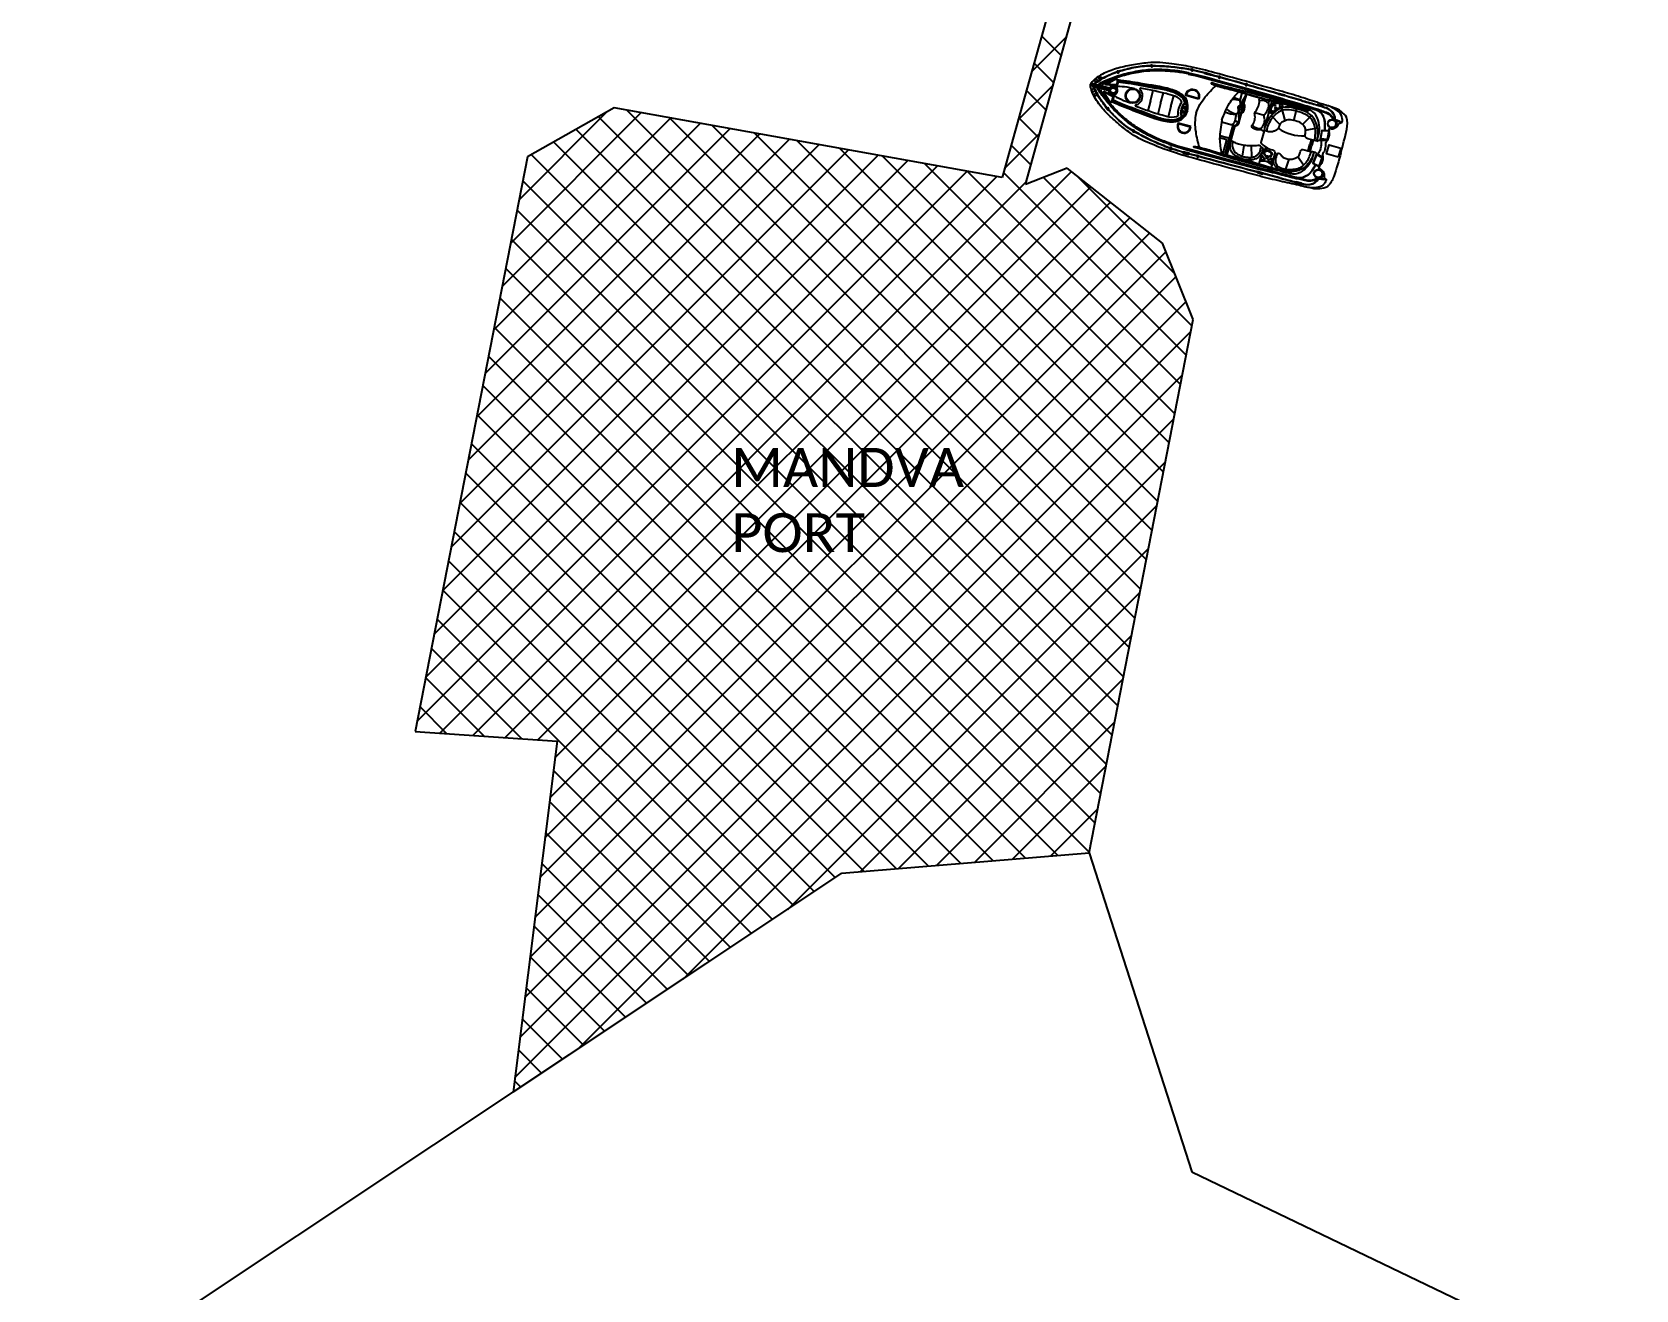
# Model space of a CAD drawing. Header units: metres. Extents: x 275043 to 277378, y 2078787 to 2081000.
# Drawn here: x 276585 to 276997.3, y 2080446.7 to 2080770 of the extents above; entities that cross this region are included whole.
import ezdxf

# ---------------------------------------------------------------- set-up
doc = ezdxf.new("R2010")
doc.units = ezdxf.units.M
for name, color, linetype in [('PORT', 5, 'Continuous'), ('PORT TEXT', 7, 'Continuous'), ('village', 3, 'Continuous')]:
    doc.layers.add(name, color=color, linetype=linetype)
doc.styles.get("Standard").update_dxf_attribs({"font": 'calibri.ttf'})

msp = doc.modelspace()

# ---------------------------------------------------------------- linework, layer by layer
at = {"color": 32, "true_color": 0xcd6928}
for p, q in [((276872.49, 2080752.4), (276871.78, 2080749.8)), ((276872.49, 2080752.4), (276873.21, 2080754.99)), ((276875.12, 2080751.67), (276875.87, 2080754.38)), ((276877.75, 2080750.95), (276878.5, 2080753.67)), ((276895.79, 2080751.65), (276897.24, 2080754.14)), ((276896.54, 2080751.58), (276897.24, 2080754.14)), ((276901.88, 2080745.43), (276903.78, 2080752.35)), ((276875.12, 2080751.67), (276874.38, 2080748.96)), ((276877.75, 2080750.95), (276877.01, 2080748.23)), ((276895.27, 2080746.96), (276895.24, 2080749.31)), ((276895.27, 2080746.96), (276895.86, 2080749.1)), ((276895.78, 2080750.25), (276895.86, 2080749.31)), ((276895.89, 2080750.63), (276896.45, 2080751.42)), ((276895.94, 2080750.27), (276896, 2080749.43)), ((276895.99, 2080749.59), (276896.41, 2080751.1)), ((276896.01, 2080750.54), (276896.51, 2080751.25)), ((276901.74, 2080748.63), (276899.31, 2080749.3)), ((276905.77, 2080746.31), (276903.56, 2080748.58)), ((276907.16, 2080747.28), (276906.29, 2080750.56)), ((276909.37, 2080747.32), (276910.16, 2080750.28)), ((276911.64, 2080746.33), (276913.85, 2080748.59)), ((276894.24, 2080747.25), (276895.27, 2080746.96)), ((276912.39, 2080744.82), (276915.43, 2080745.44)), ((276920.21, 2080746.68), (276920.29, 2080746.7)), ((276892.74, 2080742.74), (276891.6, 2080738.59)), ((276893.24, 2080742.61), (276892.1, 2080738.45)), ((276896.13, 2080738.1), (276896.6, 2080740.9)), ((276898.52, 2080737.86), (276898.47, 2080740.78)), ((276913, 2080739.48), (276913.46, 2080741.14)), ((276913.8, 2080742.38), (276913.46, 2080741.14)), ((276913.51, 2080739.38), (276913.96, 2080741)), ((276914.3, 2080742.25), (276913.96, 2080741)), ((276907.26, 2080734.76), (276908.14, 2080737.35)), ((276911.82, 2080735.81), (276910.34, 2080737.98)), ((276916.43, 2080732.93), (276916.49, 2080732.88))]:
    msp.add_line(p, q, dxfattribs=at)
for points in [[(276921.43, 2080738.95, 0.01736), (276922.95, 2080745.05, 0.12634), (276922.92, 2080748.13, 0.172899), (276919.63, 2080750.58, 0.013884), (276916.38, 2080751.6, 0.008973), (276911.75, 2080753.11, 0.01509), (276906.42, 2080754.73, -0.002245), (276898.16, 2080757.06, 0.003342), (276888.98, 2080759.6, 0.016984), (276882.78, 2080761.11, 0.024546), (276878.02, 2080761.86, 0.067942), (276871.85, 2080762.12, 0.033948), (276867.62, 2080761.53, 0.022001), (276863.75, 2080760.66, 0.042872), (276860.14, 2080759.22, 0.059514), (276858.26, 2080757.98, 0.046364), (276857.46, 2080757.21, 0.104882), (276857.11, 2080756.62, 0.104882)], [(276911.24, 2080752.53, -0.006425), (276906.19, 2080753.98, -0.002217), (276897.95, 2080756.31, 0.003368), (276888.7, 2080758.91, 0.024633), (276882.84, 2080760.41, 0.015037), (276878.88, 2080760.98, 0.025439), (276876.66, 2080761.2, 0.013843), (276872.02, 2080761.37, 0.040266), (276867.7, 2080760.82, 0.016729), (276863.78, 2080759.75, 0.029739), (276860, 2080758.04, -0.01525), (276858.34, 2080757.01, 0.132389), (276858.08, 2080756.78, 0.028442), (276858, 2080756.65, 0.028442)], [(276911.22, 2080752.45, -0.006424), (276906.17, 2080753.91, -0.002217), (276897.92, 2080756.24, 0.003368), (276888.68, 2080758.83, 0.024633), (276882.83, 2080760.33, 0.015038), (276878.87, 2080760.9, 0.025461), (276876.65, 2080761.12, 0.013839), (276872.02, 2080761.29, 0.040238), (276867.72, 2080760.75, 0.016715), (276863.8, 2080759.68, 0.029693), (276860.04, 2080757.98, -0.015234), (276858.38, 2080756.95, 0.134036), (276858.14, 2080756.73, 0.024879), (276858.08, 2080756.63, 0.024879)], [(276882.26, 2080759.56, 0.031596), (276878.77, 2080760.15, 0.004928), (276876.42, 2080760.34, 0.02844), (276872.33, 2080760.34, 0.042875), (276868.24, 2080759.76, 0.035347), (276864.25, 2080758.76, 0.024093), (276860.68, 2080757.39, 0.079837), (276858.88, 2080756.41)], [(276921.43, 2080738.95, -0.01736), (276919.62, 2080732.93, -0.12634), (276918.02, 2080730.3, -0.172899), (276913.95, 2080729.88, -0.013884), (276910.63, 2080730.66, -0.008973), (276905.88, 2080731.72, -0.01509), (276900.47, 2080733.05, 0.002245), (276892.18, 2080735.27, -0.003342), (276882.98, 2080737.78, -0.016984), (276876.88, 2080739.65, -0.024546), (276872.41, 2080741.43, -0.067942), (276866.97, 2080744.36, -0.033948), (276863.64, 2080747.03, -0.022001), (276860.75, 2080749.75, -0.042872), (276858.39, 2080752.84, -0.059514), (276857.4, 2080754.87, -0.046364), (276857.11, 2080755.94, -0.104882), (276857.11, 2080756.62, -0.104882)], [(276882.24, 2080759.49, 0.031592), (276878.76, 2080760.07, 0.004926), (276876.42, 2080760.26, 0.028436), (276872.33, 2080760.26, 0.042895), (276868.26, 2080759.69, 0.035363), (276864.27, 2080758.69, 0.024111), (276860.71, 2080757.32, 0.077658), (276858.97, 2080756.39, 0.077658)], [(276882.22, 2080759.41, 0.031588), (276878.75, 2080759.99, 0.004924), (276876.41, 2080760.19, 0.028433), (276872.33, 2080760.19, 0.042917), (276868.27, 2080759.61, 0.035379), (276864.3, 2080758.61, 0.02413), (276860.74, 2080757.24, 0.075408), (276859.07, 2080756.36, 0.075408)], [(276882.19, 2080759.27, 0.031581), (276878.74, 2080759.84, 0.00492), (276876.4, 2080760.03, 0.028426), (276872.34, 2080760.03, 0.042959), (276868.3, 2080759.46, 0.035411), (276864.35, 2080758.47, 0.028829), (276861.36, 2080757.32, 0.092336), (276859.76, 2080756.17, 0.080328)], [(276864.17, 2080757.32), (276864.05, 2080756.72, -0.382221), (276863.55, 2080756.26), (276861.17, 2080756.44, -0.786544), (276861, 2080756.83), (276863.28, 2080758.04, -0.616464), (276864.17, 2080757.32, -3.844907)], [(276882.19, 2080759.26), (276884.4, 2080758.77), (276886.93, 2080758.13), (276891.04, 2080756.97), (276896.7, 2080755.42), (276905.74, 2080752.82, 0.002601), (276910.63, 2080751.36, -0.00441), (276914.79, 2080750.12, -0.002867), (276915.41, 2080749.92, -0.002867)], [(276882.22, 2080759.41), (276884.43, 2080758.92), (276886.97, 2080758.28), (276891.08, 2080757.12), (276896.74, 2080755.57), (276905.78, 2080752.97, 0.002601), (276910.68, 2080751.51, -0.00441), (276914.84, 2080750.27, -0.012997), (276917.65, 2080749.29, -0.113276), (276918.98, 2080748.36, -0.142458), (276919.38, 2080747.54, -0.142458)], [(276882.24, 2080759.49), (276884.45, 2080758.99), (276886.99, 2080758.35), (276891.1, 2080757.19), (276896.76, 2080755.64), (276905.8, 2080753.04, 0.002601), (276910.7, 2080751.58, -0.004411), (276914.86, 2080750.34, -0.013003), (276917.68, 2080749.36, -0.113337), (276919.04, 2080748.41, -0.144821), (276919.46, 2080747.54, -0.138987)], [(276882.26, 2080759.56), (276884.47, 2080759.07), (276887.01, 2080758.43), (276891.12, 2080757.27), (276896.78, 2080755.71), (276905.82, 2080753.12, 0.002601), (276910.72, 2080751.66, -0.004411), (276914.88, 2080750.42, -0.013009), (276917.71, 2080749.43, -0.113396), (276919.09, 2080748.46, -0.146005), (276919.54, 2080747.53, -1.595219)], [(276884.21, 2080749.18, -0.096403), (276886.59, 2080753.36, -0.040538), (276889.38, 2080756.29, -1.92312)], [(276915.3, 2080742.03), (276915.71, 2080743.5, 0.202722), (276915.01, 2080748.64, 0.178768), (276913.02, 2080750.19, -0.010028), (276908.44, 2080751.55, 0.005356), (276900.86, 2080753.7, 0.016605), (276894.69, 2080755.3, -0.018921), (276888.29, 2080756.97, 0.925873), (276888.19, 2080756.73, 0.041202), (276889.29, 2080756.32, 0.024461), (276892.95, 2080755.3, -0.012888), (276899.98, 2080753.33, 0.019359), (276904.12, 2080752.28, -0.002375), (276908.91, 2080751.06, 0.006386), (276911.94, 2080750.2, 0.013656), (276913.16, 2080749.89, 0.862706), (276913.25, 2080750.11, -0.648089)], [(276913.22, 2080750.04, 0.016488), (276912.99, 2080750.12, -0.010023), (276908.42, 2080751.48, 0.005356), (276900.84, 2080753.63, 0.016607), (276894.67, 2080755.22, -0.018921), (276888.27, 2080756.9, -0.01143), (276888.27, 2080756.9, 0.913283), (276888.23, 2080756.8, 0.041174), (276889.32, 2080756.39, 0.024478), (276892.96, 2080755.38, -0.012889), (276900, 2080753.4, 0.019362), (276904.14, 2080752.35, -0.002377), (276908.93, 2080751.14, 0.006391), (276911.96, 2080750.28, 0.013664), (276913.18, 2080749.96, -0.000701), (276913.18, 2080749.96, 0.819976), (276913.22, 2080750.04, 0.819976)], [(276905.73, 2080732.49, 0.006425), (276900.65, 2080733.81, 0.002217), (276892.37, 2080736.03, -0.003368), (276883.1, 2080738.52, -0.024633), (276877.3, 2080740.22, -0.015037), (276873.6, 2080741.75, -0.025439), (276871.58, 2080742.7, -0.013843), (276867.5, 2080744.93, -0.040266), (276864.07, 2080747.6, -0.016729), (276861.24, 2080750.52, -0.029739), (276858.87, 2080753.92, 0.01525), (276857.97, 2080755.65, -0.132389), (276857.87, 2080755.99, -0.028442), (276857.86, 2080756.14, -0.028442)], [(276905.75, 2080732.57, 0.006424), (276900.67, 2080733.89, 0.002217), (276892.39, 2080736.1, -0.003368), (276883.12, 2080738.59, -0.024633), (276877.32, 2080740.3, -0.015038), (276873.63, 2080741.82, -0.025461), (276871.61, 2080742.77, -0.013839), (276867.54, 2080744.99, -0.040238), (276864.12, 2080747.65, -0.016715), (276861.3, 2080750.57, -0.029693), (276858.94, 2080753.96, 0.015234), (276858.04, 2080755.69, -0.134036), (276857.94, 2080756, -0.024879), (276857.94, 2080756.12, -0.024879)], [(276877.22, 2080741.25, -0.031596), (276873.93, 2080742.53, -0.004928), (276871.81, 2080743.56, -0.02844), (276868.29, 2080745.65, -0.042875), (276865.07, 2080748.23, -0.035347), (276862.16, 2080751.14, -0.024093), (276859.79, 2080754.14, -0.079837), (276858.74, 2080755.9)], [(276877.25, 2080741.32, -0.031592), (276873.96, 2080742.6, -0.004926), (276871.85, 2080743.63, -0.028436), (276868.33, 2080745.72, -0.042895), (276865.13, 2080748.29, -0.035363), (276862.21, 2080751.19, -0.024111), (276859.85, 2080754.19, -0.077658), (276858.83, 2080755.87, -0.077658)], [(276877.27, 2080741.39, -0.031588), (276873.99, 2080742.66, -0.004924), (276871.88, 2080743.69, -0.028433), (276868.38, 2080745.78, -0.042917), (276865.18, 2080748.35, -0.035379), (276862.27, 2080751.24, -0.02413), (276859.91, 2080754.23, -0.075408), (276858.92, 2080755.84, -0.075408)], [(276877.32, 2080741.54, -0.031581), (276874.06, 2080742.8, -0.00492), (276871.95, 2080743.83, -0.028426), (276868.46, 2080745.91, -0.042959), (276865.28, 2080748.46, -0.035411), (276862.39, 2080751.34, -0.028829), (276860.4, 2080753.85, -0.092336), (276859.62, 2080755.65, -0.080328)], [(276862.82, 2080752.41), (276863.03, 2080753, 0.382221), (276862.83, 2080753.64), (276860.69, 2080754.71, 0.786544), (276860.35, 2080754.45), (276861.69, 2080752.25, 0.616464), (276862.82, 2080752.41, 3.844907)], [(276884.82, 2080752.8), (276881.57, 2080753.7, -0.483063), (276883.72, 2080755.31, -0.50024), (276884.82, 2080752.8, -0.418424)], [(276890.83, 2080747.36, -0.033687), (276892.78, 2080751.73, -0.051879), (276895.19, 2080754.72, -1.92312)], [(276900.98, 2080744.92, -0.164009), (276898.78, 2080745.31, -0.407559), (276898.68, 2080746.08, 0.20466), (276899.32, 2080748.9, -0.28657), (276899.5, 2080749.65, 0.198759), (276900.49, 2080752.47, -0.45148), (276900.82, 2080753.14, -1.463971)], [(276901.7, 2080744.65, -0.291269), (276900.97, 2080744.93, -0.299867), (276901.04, 2080745.43, 0.273478), (276901.76, 2080748.23, -0.28657), (276901.93, 2080748.98, 0.198759), (276902.92, 2080751.8, -0.45148), (276903.25, 2080752.47, -1.463971)], [(276911.21, 2080752.45, 0.002941), (276914.88, 2080751.39, -0.002014), (276917.21, 2080750.69, -0.130992), (276918.74, 2080749.83, -0.261832), (276919.84, 2080747.49, -0.261832)], [(276911.24, 2080752.53, 0.002942), (276914.9, 2080751.46, -0.002013), (276917.23, 2080750.77, -0.130442), (276918.79, 2080749.89, -0.261246), (276919.92, 2080747.48, -0.209197)], [(276884.21, 2080749.18, 0.096403), (276884.12, 2080744.36, 0.040538), (276885.03, 2080740.42, 1.92312)], [(276890.77, 2080746.93), (276892.91, 2080746.34, 0.462925), (276894.24, 2080747.25), (276894.61, 2080749)], [(276917.3, 2080744.82, 0.043334), (276917.33, 2080746.62, 0.18333), (276916.24, 2080749.33, 0.123985), (276914.34, 2080750.35, -0.015377), (276912.91, 2080750.85)], [(276917.38, 2080744.81, 0.043195), (276917.41, 2080746.63, 0.183415), (276916.29, 2080749.38, 0.094511), (276914.86, 2080750.26)], [(276921.64, 2080746.65, 0.164393), (276921.81, 2080747.84, 0.188684), (276920.91, 2080749.52, 0.10758), (276917.83, 2080751.18)], [(276882.88, 2080745.74), (276879.63, 2080746.64, 0.483063), (276880.66, 2080744.15, 0.50024), (276882.88, 2080745.74, 0.418424)], [(276890.83, 2080747.36, 0.033687), (276890.27, 2080742.61, 0.051879), (276890.82, 2080738.81, 1.92312)], [(276892.91, 2080746.34), (276893.84, 2080746.08, 0.545737), (276894.92, 2080747.06, 0.282905)], [(276893.84, 2080746.08), (276894.17, 2080745.99, 0.516839), (276895.27, 2080746.96, 0.282905)], [(276901.7, 2080744.65), (276900.87, 2080741.65, 0.158322), (276903.83, 2080739.74, -0.417676), (276904.47, 2080738.77), (276903.49, 2080735.23)], [(276915.3, 2080742.03), (276914.7, 2080742.14), (276912.91, 2080742.62, -0.448043), (276912.29, 2080743.69, 0.025561), (276912.39, 2080744.64, 0.15676), (276912.1, 2080745.7, 0.144288), (276911.61, 2080746.36, 0.079427), (276910.23, 2080747.08, 0.054179), (276908.53, 2080747.46, 0.127294), (276907.14, 2080747.26, -0.025195), (276906.28, 2080746.85, 0.112656), (276905.77, 2080746.3, 0.061652), (276905.38, 2080745.45, -0.222278), (276904.9, 2080744.85, -0.049109), (276904.23, 2080744.54, -0.09997), (276903.46, 2080744.37, -0.045992), (276902.3, 2080744.53), (276901.7, 2080744.65)], [(276877.22, 2080741.25), (276879.38, 2080740.54), (276881.89, 2080739.8), (276886.02, 2080738.69), (276891.68, 2080737.14), (276900.78, 2080734.75, -0.002601), (276905.73, 2080733.5, 0.004411), (276909.94, 2080732.44, 0.013009), (276912.87, 2080731.84, 0.113396), (276914.56, 2080731.97, 0.146005), (276915.42, 2080732.54, 1.595219)], [(276877.25, 2080741.32), (276879.4, 2080740.62), (276881.91, 2080739.87), (276886.04, 2080738.76), (276891.7, 2080737.21), (276900.79, 2080734.82, -0.002601), (276905.75, 2080733.58, 0.004411), (276909.96, 2080732.52, 0.013003), (276912.89, 2080731.92, 0.113337), (276914.54, 2080732.04, 0.144821), (276915.35, 2080732.58, 0.138987)], [(276877.27, 2080741.39), (276879.42, 2080740.69), (276881.93, 2080739.94), (276886.06, 2080738.84), (276891.71, 2080737.28), (276900.81, 2080734.9, -0.002601), (276905.77, 2080733.65, 0.00441), (276909.98, 2080732.59, 0.012997), (276912.9, 2080732, 0.113276), (276914.52, 2080732.12, 0.142458), (276915.28, 2080732.62, 0.142458)], [(276877.32, 2080741.54), (276879.47, 2080740.83), (276881.98, 2080740.09), (276886.1, 2080738.99), (276891.75, 2080737.43), (276900.85, 2080735.05, -0.002601), (276905.81, 2080733.8, 0.00441), (276910.01, 2080732.74, 0.002867), (276910.65, 2080732.6, 0.002867)], [(276914.56, 2080739.31), (276914.19, 2080737.97, -0.202722), (276910.96, 2080733.9, -0.178768), (276908.45, 2080733.59, 0.010028), (276903.82, 2080734.75, -0.005356), (276896.21, 2080736.78, -0.016605), (276890.09, 2080738.56, 0.018921), (276883.74, 2080740.39, -0.925873), (276883.77, 2080740.65, -0.041202), (276884.93, 2080740.44, -0.024461), (276888.59, 2080739.45, 0.012888), (276895.64, 2080737.55, -0.019359), (276899.74, 2080736.34, 0.002375), (276904.48, 2080734.94, -0.006386), (276907.52, 2080734.13, -0.013656), (276908.74, 2080733.78, -0.862706), (276908.7, 2080733.54, 0.648089)], [(276908.7, 2080733.62, -0.016488), (276908.47, 2080733.66, 0.010023), (276903.84, 2080734.83, -0.005356), (276896.23, 2080736.85, -0.016607), (276890.12, 2080738.63, 0.018921), (276883.76, 2080740.46, 0.01143), (276883.75, 2080740.46, -0.913283), (276883.77, 2080740.57, -0.041174), (276884.92, 2080740.37, -0.024478), (276888.57, 2080739.37, 0.012889), (276895.62, 2080737.48, -0.019362), (276899.72, 2080736.27, 0.002377), (276904.46, 2080734.86, -0.006391), (276907.5, 2080734.05, -0.013664), (276908.71, 2080733.7, 0.000701), (276908.71, 2080733.7, -0.819976), (276908.7, 2080733.62, -0.819976)], [(276900.41, 2080736.14), (276901.28, 2080739.29, -0.406088), (276903.15, 2080739.97)], [(276914.89, 2080736.02, -0.043334), (276913.99, 2080734.45, -0.18333), (276911.66, 2080732.69, -0.123985), (276909.52, 2080732.78, 0.015377), (276908.02, 2080733.07)], [(276914.95, 2080735.98, -0.043195), (276914.05, 2080734.41, -0.183415), (276911.68, 2080732.61, -0.094511), (276910, 2080732.58)], [(276905.73, 2080732.49, -0.002942), (276909.43, 2080731.53, 0.002013), (276911.78, 2080730.94, 0.130442), (276913.57, 2080730.9, 0.261246), (276915.77, 2080732.39, 0.209197)], [(276905.75, 2080732.57, -0.002941), (276909.45, 2080731.61, 0.002014), (276911.8, 2080731.01, 0.130992), (276913.56, 2080730.97, 0.261832), (276915.7, 2080732.43, 0.261832)], [(276917.67, 2080732.23, -0.164393), (276917.21, 2080731.12, -0.188684), (276915.58, 2080730.13, -0.10758), (276912.09, 2080730.29)]]:
    msp.add_lwpolyline(points, format="xyb", dxfattribs=at)
for points in [[(276861.78, 2080755.06), (276857.26, 2080756.3)], [(276857.26, 2080756.3), (276861.82, 2080755.05)], [(276857.4, 2080756.82), (276861.96, 2080755.57)], [(276861.93, 2080755.58), (276857.4, 2080756.82)], [(276887.96, 2080759.05), (276887.94, 2080758.95), (276886.53, 2080759.34), (276886.56, 2080759.45)], [(276886.58, 2080759.52), (276886.61, 2080759.65), (276888.02, 2080759.26), (276887.98, 2080759.12)], [(276895.52, 2080752.41), (276896.11, 2080754.46)], [(276906.87, 2080753.7), (276906.84, 2080753.63), (276905.5, 2080754), (276905.52, 2080754.09)], [(276905.54, 2080754.16), (276905.57, 2080754.26), (276906.92, 2080753.89), (276906.89, 2080753.77)], [(276916.74, 2080750.84), (276916.73, 2080750.79), (276915.36, 2080751.16), (276915.38, 2080751.24)], [(276915.4, 2080751.31), (276915.44, 2080751.45), (276916.81, 2080751.07), (276916.76, 2080750.91)], [(276894.17, 2080745.99), (276893.24, 2080742.61), (276890.32, 2080743.41)], [(276893.67, 2080746.13), (276892.74, 2080742.74)], [(276890.77, 2080739), (276891.16, 2080738.89), (276892.11, 2080742.35), (276890.28, 2080742.85)], [(276880.96, 2080739.08), (276880.92, 2080738.95), (276882.34, 2080738.56), (276882.37, 2080738.7)], [(276882.39, 2080738.77), (276882.42, 2080738.87), (276881.01, 2080739.26), (276880.98, 2080739.15)], [(276900, 2080733.99), (276899.97, 2080733.9), (276901.32, 2080733.53), (276901.35, 2080733.64)], [(276901.37, 2080733.71), (276901.4, 2080733.79), (276900.05, 2080734.16), (276900.02, 2080734.07)], [(276911.33, 2080731.13), (276911.34, 2080731.18), (276909.98, 2080731.56), (276909.96, 2080731.48)], [(276909.94, 2080731.4), (276909.9, 2080731.27), (276911.26, 2080730.9), (276911.31, 2080731.06)]]:
    msp.add_lwpolyline(points, dxfattribs=at)
for points in [[(276863.98, 2080757.36), (276863.86, 2080756.74, -0.383069), (276863.56, 2080756.45), (276861.15, 2080756.63, -0.853636), (276861.11, 2080756.67), (276863.37, 2080757.86, -0.613527)], [(276862.64, 2080752.48), (276862.85, 2080753.07, 0.383069), (276862.74, 2080753.47), (276860.58, 2080754.55, 0.853636), (276860.52, 2080754.54), (276861.85, 2080752.36, 0.613527)], [(276884.74, 2080752.99), (276881.73, 2080753.81, -0.460147), (276883.69, 2080755.16, -0.47706)], [(276903.19, 2080749.58, 0.917705), (276903.96, 2080749.38, -0.209704), (276906.2, 2080750.71, 0.850912), (276906.28, 2080751.38), (276904.51, 2080751.87, 0.435659), (276903.85, 2080751.52)], [(276882.72, 2080745.63), (276879.71, 2080746.46, 0.460147), (276880.7, 2080744.3, 0.47706)]]:
    msp.add_lwpolyline(points, format="xyb", close=True, dxfattribs=at)
for points in [[(276918.01, 2080742.35), (276916.21, 2080742.5), (276916.6, 2080744.85), (276918.42, 2080744.76)], [(276917.94, 2080742.43), (276916.3, 2080742.57), (276916.66, 2080744.77), (276918.33, 2080744.69)], [(276920.78, 2080737.88), (276917.79, 2080738.7), (276918.43, 2080741.03), (276921.42, 2080740.21)], [(276902.01, 2080737.28), (276900.8, 2080737.12), (276901.27, 2080738.25)], [(276902.58, 2080737.12), (276903.54, 2080736.37), (276903.71, 2080737.58)], [(276916.75, 2080737.78), (276915.13, 2080738.57), (276914.26, 2080736.35), (276915.87, 2080735.5)], [(276916.65, 2080737.74), (276915.17, 2080738.47), (276914.36, 2080736.38), (276915.83, 2080735.61)]]:
    msp.add_lwpolyline(points, close=True, dxfattribs=at)
for centre, radius in [((276858.5, 2080757.61), 0.349), ((276859.57, 2080758.23), 0.313), ((276857.8, 2080755.06), 0.349), ((276858.4, 2080753.98), 0.313), ((276862.91, 2080754.95), 0.771), ((276862.95, 2080755.09), 0.771), ((276867.96, 2080753.64), 1.9), ((276867.96, 2080753.64), 1.9), ((276867.96, 2080753.64), 1.74), ((276867.96, 2080753.64), 1.74), ((276881.06, 2080749.5), 0.305), ((276881.34, 2080750.51), 0.305), ((276903.59, 2080749.56), 0.304), ((276904.3, 2080751.35), 0.304), ((276904.72, 2080750.52), 0.197), ((276906.03, 2080751.08), 0.304), ((276919.14, 2080746.48), 1.09), ((276919.14, 2080746.48), 1.01), ((276902.44, 2080737.73), 0.163), ((276915.62, 2080733.65), 1.09), ((276915.62, 2080733.65), 1.01)]:
    msp.add_circle(centre, radius, dxfattribs=at)
for centre, radius, start, end in [((276872.79, 2080761.33), 0.237, 4.9276, 173.0232), ((276872.79, 2080761.33), 0.237, 191.6583, 346.2925), ((276883.22, 2080760.31), 0.237, 352.9129, 163.3195), ((276857.69, 2080756.46), 0.456, 128.5464, 200.7317), ((276857.69, 2080756.46), 0.456, 128.5464, 200.7317), ((276864.13, 2080759.81), 0.237, 29.2666, 184.4087), ((276864.13, 2080759.81), 0.237, 203.0464, 10.6288), ((276883.22, 2080760.31), 0.237, 181.9784, 334.254), ((276890.28, 2080758.45), 0.237, 178.2692, 330.8497), ((276890.28, 2080758.45), 0.237, 349.5099, 159.609), ((276897.15, 2080756.51), 0.237, 175.8611, 332.1102), ((276897.15, 2080756.51), 0.237, 350.7344, 157.2369), ((276862.91, 2080754.95), 1.13, 174.5231, 146.9726), ((276862.95, 2080755.09), 1.13, 182.3056, 154.7551), ((276873.34, 2080771.08), 20.14, 237.9665, 253.0373), ((276863.67, 2080735.9), 20.14, 76.2409, 91.3117), ((276868.17, 2080753.51), 2.28, 284.5783, 346.3794), ((276869.97, 2080755.39), 0.202, 78.9767, 225.4445), ((276868.21, 2080753.64), 2.28, 342.8987, 44.6999), ((276892.09, 2080751.5), 3.55, 0.0733, 14.8291), ((276901.24, 2080750.21), 2.24, 41.2635, 109.411), ((276861.52, 2080750.3), 0.237, 144.8695, 300.0116), ((276861.52, 2080750.3), 0.237, 318.6493, 126.2317), ((276868.79, 2080751.11), 0.202, 103.8337, 250.3014), ((276882.43, 2080749.37), 2.89, 158.9126, 195.5149), ((276882.59, 2080749.92), 2.89, 133.7632, 170.3656), ((276882.54, 2080749.3), 2.3, 155.9275, 203.6773), ((276882.54, 2080749.3), 2.15, 155.9275, 207.1347), ((276882.71, 2080749.93), 2.3, 125.6009, 173.3506), ((276882.71, 2080749.93), 2.15, 122.1435, 173.3506), ((276892.09, 2080751.5), 3.55, 315.2641, 328.6151), ((276895.26, 2080750.6), 0.347, 85.4414, 243.787), ((276895.51, 2080751.45), 1.24, 250.7545, 251.0238), ((276895.04, 2080749.73), 1.24, 78.2543, 78.5236), ((276892.09, 2080751.5), 3.55, 334.5882, 338.8281), ((276895.51, 2080751.45), 1.24, 260.2416, 286.2345), ((276895.04, 2080749.73), 1.24, 43.0437, 70.6838), ((276892.09, 2080751.5), 3.55, 349.5416, 355.8809), ((276895.9, 2080750.42), 0.166, 254.6391, 74.6391), ((276868.18, 2080744.56), 0.237, 156.2549, 324.3506), ((276868.18, 2080744.56), 0.237, 342.9857, 137.6199), ((276900.5, 2080747.52), 2.24, 217.8391, 282.0433), ((276911.66, 2080754.53), 11.17, 235.5386, 273.0112), ((276919.14, 2080746.48), 1.32, 243.9649, 28.8665), ((276919.14, 2080746.48), 1.17, 243.9649, 10.9148), ((276919.3, 2080744.02), 3.52, 48.3078, 88.6434), ((276919.84, 2080743.63), 3.52, 59.2812, 82.5137), ((276877.67, 2080740.12), 0.237, 165.9586, 336.3652), ((276877.67, 2080740.12), 0.237, 355.0241, 147.2998), ((276884.69, 2080738.1), 0.237, 169.6692, 339.7683), ((276884.69, 2080738.1), 0.237, 358.4285, 151.009), ((276901.35, 2080733.76), 3.12, 42.1076, 103.9951), ((276917.01, 2080735.68), 3.52, 240.6348, 280.9704), ((276915.62, 2080733.65), 1.17, 318.3634, 85.3133), ((276915.62, 2080733.65), 1.32, 300.4117, 85.3133), ((276917.67, 2080735.75), 3.52, 246.7645, 269.997)]:
    msp.add_arc(centre, radius, start, end, dxfattribs=at)
for start_param, end_param in [(4.712389, 5.232342), (0.830012, 1.576846)]:
    msp.add_ellipse((276895.05, 2080750.71), major_axis=(-4, 1.1), ratio=0.425319, start_param=start_param, end_param=end_param, dxfattribs=at)
for centre, major_axis, ratio in [((276895.9, 2080750.42), (0.37, 1.36), 0.533092), ((276902.7, 2080738.77), (-1.03, 0.33), 0.758117)]:
    msp.add_ellipse(centre, major_axis=major_axis, ratio=ratio, dxfattribs=at)
for points, knots in [([(276881.99, 2080749.79), (276882.23, 2080751.08), (276882.14, 2080752.54), (276880.21, 2080754.43), (276878.91, 2080754.95), (276875.14, 2080756.1), (276872.61, 2080756.37), (276868.09, 2080757.19), (276866.15, 2080757.46), (276864.13, 2080757.72)], [0, 0, 0, 0, 0.0462196, 0.0462196, 0.0924392, 0.0924392, 0.1947325, 0.1947325, 0.2709084, 0.2709084, 0.2709084, 0.2709084]), ([(276881.37, 2080751.8), (276881.26, 2080752.32), (276881.04, 2080752.8), (276879.83, 2080754), (276878.56, 2080754.51), (276876.24, 2080755.18), (276875.06, 2080755.36), (276871.5, 2080756.01), (276869.1, 2080756.5), (276865.85, 2080756.96), (276865, 2080757.07), (276864.15, 2080757.18)], [0.0248254, 0.0248254, 0.0248254, 0.0248254, 0.0474598, 0.0474598, 0.0949196, 0.0949196, 0.1423794, 0.1423794, 0.237299, 0.237299, 0.2709084, 0.2709084, 0.2709084, 0.2709084]), ([(276881.91, 2080749.8), (276882.16, 2080751.13), (276882.02, 2080752.61), (276879.99, 2080754.47), (276878.64, 2080754.97), (276874.85, 2080756.07), (276872.31, 2080756.36), (276867.9, 2080757.14), (276866.07, 2080757.39), (276864.16, 2080757.64)], [0, 0, 0, 0, 0.0480884, 0.0480884, 0.0961768, 0.0961768, 0.1985377, 0.1985377, 0.2704106, 0.2704106, 0.2704106, 0.2704106]), ([(276881.57, 2080751.74), (276881.52, 2080752.03), (276881.16, 2080753.22), (276878.38, 2080755), (276873.87, 2080755.68), (276868.91, 2080756.72), (276865.55, 2080757.15), (276864.17, 2080757.33)], [0.0234044, 0.0234044, 0.0234044, 0.0234044, 0.0350942, 0.0739111, 0.138251, 0.2165713, 0.2709084, 0.2709084, 0.2709084, 0.2709084]), ([(276881.68, 2080749.84), (276881.94, 2080751.2), (276881.74, 2080752.62), (276879.61, 2080754.41), (276878.22, 2080754.87), (276874.35, 2080755.93), (276871.75, 2080756.25), (276867.47, 2080756.97), (276865.82, 2080757.19), (276864.18, 2080757.4)], [0, 0, 0, 0, 0.0508337, 0.0508337, 0.1016674, 0.1016674, 0.2060328, 0.2060328, 0.2709084, 0.2709084, 0.2709084, 0.2709084]), ([(276881.91, 2080749.81), (276881.45, 2080748.54), (276880.57, 2080747.35), (276877.87, 2080746.78), (276876.47, 2080747.04), (276872.64, 2080748.03), (276870.31, 2080749.08), (276866.12, 2080750.66), (276864.42, 2080751.38), (276862.65, 2080752.15)], [0, 0, 0, 0, 0.0480884, 0.0480884, 0.0961768, 0.0961768, 0.1985377, 0.1985377, 0.2704106, 0.2704106, 0.2704106, 0.2704106]), ([(276881.7, 2080749.89), (276881.22, 2080748.59), (276880.33, 2080747.47), (276877.58, 2080747.02), (276876.16, 2080747.34), (276872.28, 2080748.41), (276869.88, 2080749.47), (276865.84, 2080751.03), (276864.31, 2080751.68), (276862.79, 2080752.34)], [0, 0, 0, 0, 0.0508337, 0.0508337, 0.1016674, 0.1016674, 0.2060328, 0.2060328, 0.2709084, 0.2709084, 0.2709084, 0.2709084]), ([(276880.63, 2080748.32), (276880.44, 2080748.1), (276879.53, 2080747.26), (276876.22, 2080747.15), (276872, 2080748.87), (276867.2, 2080750.51), (276864.09, 2080751.86), (276862.82, 2080752.41)], [0.0234044, 0.0234044, 0.0234044, 0.0234044, 0.0350942, 0.0739111, 0.138251, 0.2165713, 0.2709084, 0.2709084, 0.2709084, 0.2709084]), ([(276880.43, 2080748.38), (276880.07, 2080747.98), (276879.64, 2080747.68), (276877.98, 2080747.27), (276876.62, 2080747.48), (276874.29, 2080748.08), (276873.19, 2080748.53), (276869.79, 2080749.8), (276867.48, 2080750.6), (276864.45, 2080751.87), (276863.67, 2080752.21), (276862.88, 2080752.55)], [0.0248254, 0.0248254, 0.0248254, 0.0248254, 0.0474598, 0.0474598, 0.0949196, 0.0949196, 0.1423794, 0.1423794, 0.237299, 0.237299, 0.2709084, 0.2709084, 0.2709084, 0.2709084]), ([(276880.58, 2080752.01), (276880.09, 2080753.53), (276877.64, 2080753.89), (276875.27, 2080754.57), (276872.1, 2080755.21), (276870, 2080755.59)], [0.0313661, 0.0313661, 0.0313661, 0.0313661, 0.1084744, 0.1084744, 0.1920729, 0.1920729, 0.1920729, 0.1920729]), ([(276881.99, 2080749.79), (276881.53, 2080748.55), (276880.71, 2080747.35), (276878.09, 2080746.71), (276876.7, 2080746.92), (276872.88, 2080747.86), (276870.56, 2080748.92), (276866.26, 2080750.52), (276864.45, 2080751.28), (276862.58, 2080752.1)], [0, 0, 0, 0, 0.0462196, 0.0462196, 0.0924392, 0.0924392, 0.1947325, 0.1947325, 0.2709084, 0.2709084, 0.2709084, 0.2709084]), ([(276879.64, 2080748.59), (276878.44, 2080747.54), (276876.15, 2080748.48), (276873.77, 2080749.11), (276870.72, 2080750.18), (276868.72, 2080750.92)], [0.0313661, 0.0313661, 0.0313661, 0.0313661, 0.1084744, 0.1084744, 0.1920729, 0.1920729, 0.1920729, 0.1920729]), ([(276896.24, 2080751.63), (276896.08, 2080751.68), (276895.82, 2080751.54), (276895.19, 2080750.57), (276895.23, 2080749.41), (276895.79, 2080749.07), (276896.43, 2080749.73), (276896.62, 2080751.14), (276896.44, 2080751.58), (276896.24, 2080751.63)], [0, 0, 0, 0, 1.031451, 1.031451, 2.992455, 2.992455, 4.95346, 4.95346, 6.283185, 6.283185, 6.283185, 6.283185]), ([(276914.7, 2080742.14), (276915.03, 2080743.87), (276915, 2080745.5), (276913.65, 2080748.3), (276912.26, 2080749.12), (276908.95, 2080749.96), (276907.22, 2080750.42), (276904.57, 2080749.08), (276903.36, 2080747.67), (276902.55, 2080745.67), (276902.43, 2080745.12), (276902.3, 2080744.53)], [0, 0, 0, 0, 0.0684102, 0.0684102, 0.1368204, 0.1368204, 0.2052306, 0.2052306, 0.2736407, 0.2736407, 0.2974604, 0.2974604, 0.2974604, 0.2974604]), ([(276916.31, 2080740.36), (276916.25, 2080740.15), (276916.15, 2080739.8), (276915.9, 2080739.32), (276915.58, 2080738.95), (276915.62, 2080738.65), (276915.65, 2080738.54)], [0, 0, 0, 0, 0.00840925, 0.01405459, 0.02148076, 0.02583256, 0.02583256, 0.02583256, 0.02583256]), ([(276916.31, 2080740.36), (276916.36, 2080740.57), (276916.45, 2080740.92), (276916.49, 2080741.46), (276916.4, 2080741.94), (276916.59, 2080742.18), (276916.67, 2080742.26)], [0, 0, 0, 0, 0.00840925, 0.01405459, 0.02148076, 0.02583256, 0.02583256, 0.02583256, 0.02583256]), ([(276901.82, 2080739.06), (276901.71, 2080738.72), (276902.11, 2080738.2), (276903.21, 2080738), (276903.66, 2080738.32), (276903.56, 2080739.09), (276902.95, 2080739.52), (276902.11, 2080739.44), (276901.88, 2080739.27), (276901.82, 2080739.06)], [0, 0, 0, 0, 1.743273, 1.743273, 3.486547, 3.486547, 5.22982, 5.22982, 6.283185, 6.283185, 6.283185, 6.283185])]:
    msp.add_open_spline(points, degree=3, knots=knots, dxfattribs=at)
for points in [[(276893.87, 2080753.24), (276894.43, 2080753.09), (276895.01, 2080752.87), (276895.58, 2080752.55)], [(276891.7, 2080749.52), (276892.52, 2080749.16), (276893.49, 2080748.89), (276894.57, 2080748.85)]]:
    msp.add_open_spline(points, degree=3, dxfattribs=at)
for points in [[(276915.3, 2080742.03), (276915.55, 2080743.76), (276915.35, 2080745.79), (276914.77, 2080747.38), (276913.52, 2080748.89), (276912.09, 2080749.72), (276909.93, 2080750.34), (276907.6, 2080750.75), (276905.74, 2080750.35), (276904.06, 2080749.1), (276902.89, 2080747.73), (276902.04, 2080746.02), (276901.7, 2080744.65)], [(276917.42, 2080740.05), (276917.56, 2080740.68), (276917.58, 2080741.12), (276917.6, 2080741.69), (276917.89, 2080742.08), (276918.36, 2080743), (276918.49, 2080744.08), (276918.42, 2080744.67), (276918.46, 2080745.02), (276918.66, 2080745.49)], [(276919.73, 2080745.29), (276920.16, 2080745.52), (276920.73, 2080746.16), (276920.98, 2080746.56), (276921.34, 2080746.69), (276921.64, 2080746.65)], [(276893.54, 2080741.29), (276893.6, 2080741.59), (276893.62, 2080741.97), (276893.28, 2080742.04), (276893.04, 2080741.47), (276893.01, 2080740.25), (276893.59, 2080738.9), (276894.88, 2080737.95), (276896.25, 2080737.4), (276897.99, 2080737.17), (276899.67, 2080737.49), (276900.55, 2080738.16), (276901.22, 2080739.44), (276901.35, 2080740.05), (276901.26, 2080740.34), (276900.93, 2080740.3), (276900.81, 2080739.98), (276900.39, 2080738.94), (276899.8, 2080738.31), (276898.97, 2080737.94), (276898.1, 2080737.83), (276897, 2080737.92), (276895.98, 2080738.15), (276895.1, 2080738.56), (276894.27, 2080739.12), (276893.75, 2080739.97), (276893.52, 2080740.95), (276893.54, 2080741.29)], [(276901.06, 2080740.36), (276900.82, 2080740.67), (276900.45, 2080740.87), (276899.7, 2080740.82), (276899.09, 2080740.77), (276898.13, 2080740.79), (276896.68, 2080740.89), (276895.93, 2080741.03), (276895.16, 2080741.21), (276894.58, 2080741.42), (276894.07, 2080741.66), (276893.65, 2080741.78)], [(276904.95, 2080738.68), (276905.3, 2080738.88), (276905.8, 2080738.68), (276906.26, 2080738.16), (276906.87, 2080737.72), (276907.89, 2080737.38), (276908.67, 2080737.35), (276909.67, 2080737.66), (276910.37, 2080738), (276910.91, 2080738.79), (276911.1, 2080739.4), (276911.28, 2080739.8), (276911.63, 2080739.87), (276912.34, 2080739.7), (276913.72, 2080739.36), (276914.42, 2080739.22), (276914.27, 2080738.45), (276913.66, 2080737.08), (276912.97, 2080736.15), (276912.03, 2080735.23), (276910.83, 2080734.56), (276909.64, 2080734.25), (276908.5, 2080734.15), (276907.35, 2080734.21), (276906.19, 2080734.51), (276905.09, 2080735.04), (276904.61, 2080735.53), (276904.25, 2080736.12), (276904.05, 2080737.12), (276904.17, 2080737.71), (276904.37, 2080738.43), (276904.6, 2080738.8), (276904.95, 2080738.68), (276904.91, 2080738.32), (276904.68, 2080737.55), (276904.6, 2080736.84), (276904.81, 2080736.13), (276905.18, 2080735.59), (276905.85, 2080735.2), (276907.19, 2080734.77), (276908.38, 2080734.7), (276909.48, 2080734.79), (276910.41, 2080734.99), (276911.03, 2080735.27), (276911.74, 2080735.74), (276912.45, 2080736.46), (276912.89, 2080737.06), (276913.28, 2080737.82), (276913.54, 2080738.48), (276913.71, 2080738.95), (276913.86, 2080739.29), (276914.08, 2080739.34)], [(276915.3, 2080742.03), (276915.9, 2080742.23), (276916.63, 2080742.27), (276917.95, 2080742.16)], [(276917.42, 2080740.05), (276917.21, 2080739.44), (276917.01, 2080739.06), (276916.74, 2080738.56), (276916.79, 2080738.07), (276916.72, 2080737.04), (276916.29, 2080736.04), (276915.92, 2080735.58), (276915.77, 2080735.25), (276915.71, 2080734.74)], [(276914.56, 2080739.31), (276914.99, 2080738.96), (276915.61, 2080738.56), (276916.8, 2080737.97)], [(276916.73, 2080734.37), (276916.99, 2080733.95), (276917.15, 2080733.11), (276917.16, 2080732.64), (276917.4, 2080732.35), (276917.67, 2080732.23)]]:
    msp.add_spline(points, degree=3, dxfattribs=at)
at = {"layer": 'PORT'}
for p, q in [((276848, 2080781.44), (276839.6, 2080751.39)), ((276840.36, 2080730.85), (276855.08, 2080783.81)), ((276734.63, 2080750.59), (276712.38, 2080737.93)), ((276834.38, 2080732.7), (276734.63, 2080750.59)), ((276839.6, 2080751.39), (276834.38, 2080732.7)), ((276712.38, 2080737.93), (276683.54, 2080590.29)), ((276834.38, 2080732.7), (276834.38, 2080732.7)), ((276851.08, 2080735.03), (276840.36, 2080730.85)), ((276875.62, 2080715.82), (276851.08, 2080735.03)), ((276883.51, 2080696.16), (276875.62, 2080715.82)), ((276856.71, 2080559.03), (276883.51, 2080696.16)), ((276683.54, 2080590.29), (276719.97, 2080587.75)), ((276719.97, 2080587.75), (276708.66, 2080497.55)), ((276793.19, 2080553.8), (276856.71, 2080559.03)), ((276708.66, 2080497.55), (276793.19, 2080553.8))]:
    msp.add_line(p, q, dxfattribs=at)
at = {"layer": 'PORT', "linetype": 'Continuous'}
for p, q in [((276841.98, 2080759.91), (276850.93, 2080768.85)), ((276849.58, 2080764), (276844.53, 2080769.05)), ((276847.62, 2080756.98), (276842.57, 2080762.03)), ((276838.5, 2080747.44), (276847.47, 2080756.42)), ((276845.67, 2080749.95), (276840.61, 2080755.01)), ((276708.05, 2080715.78), (276741.61, 2080749.34)), ((276710.23, 2080726.94), (276732.88, 2080749.6)), ((276867.03, 2080611.84), (276730.59, 2080748.29)), ((276868.5, 2080619.36), (276737.84, 2080750.02)), ((276869.97, 2080626.87), (276748.78, 2080748.05)), ((276701.51, 2080682.3), (276764.45, 2080745.24)), ((276703.69, 2080693.46), (276756.84, 2080746.61)), ((276705.87, 2080704.62), (276749.22, 2080747.97)), ((276865.56, 2080604.33), (276724.86, 2080745.03)), ((276871.44, 2080634.38), (276759.73, 2080746.09)), ((276872.91, 2080641.89), (276770.67, 2080744.13)), ((276835.02, 2080734.99), (276844.01, 2080743.98)), ((276843.72, 2080742.92), (276838.65, 2080747.99)), ((276692.79, 2080637.66), (276794.91, 2080739.78)), ((276694.97, 2080648.82), (276787.3, 2080741.15)), ((276697.15, 2080659.98), (276779.68, 2080742.51)), ((276699.33, 2080671.14), (276772.07, 2080743.88)), ((276864.1, 2080596.82), (276719.14, 2080741.78)), ((276874.37, 2080649.4), (276781.61, 2080742.17)), ((276875.84, 2080656.92), (276792.55, 2080740.2)), ((276841.76, 2080735.9), (276836.69, 2080740.97)), ((276686.25, 2080604.18), (276817.76, 2080735.68)), ((276688.43, 2080615.34), (276810.14, 2080737.05)), ((276690.61, 2080626.5), (276802.53, 2080738.42)), ((276862.63, 2080589.31), (276713.41, 2080738.52)), ((276877.31, 2080664.43), (276803.5, 2080738.24)), ((276878.78, 2080671.94), (276814.44, 2080736.28)), ((276684.07, 2080593.02), (276825.37, 2080734.32)), ((276689.88, 2080589.85), (276832.99, 2080732.95)), ((276698.28, 2080589.26), (276840.55, 2080731.54)), ((276706.67, 2080588.68), (276852.17, 2080734.18)), ((276861.16, 2080581.8), (276711.17, 2080731.78)), ((276880.25, 2080679.45), (276825.38, 2080734.32)), ((276881.71, 2080686.96), (276834.73, 2080733.95)), ((276883.18, 2080694.48), (276845, 2080732.66)), ((276878.84, 2080707.8), (276853.53, 2080733.11)), ((276715.07, 2080588.09), (276857.21, 2080730.23)), ((276859.69, 2080574.28), (276709.71, 2080724.27)), ((276719.44, 2080583.49), (276862.24, 2080726.29)), ((276718.15, 2080573.22), (276867.28, 2080722.35)), ((276858.22, 2080566.77), (276708.24, 2080716.76)), ((276716.86, 2080562.95), (276872.32, 2080718.4)), ((276715.58, 2080552.68), (276876.51, 2080713.61)), ((276856.76, 2080559.26), (276706.77, 2080709.24)), ((276714.29, 2080542.41), (276879.08, 2080707.2)), ((276848.67, 2080558.37), (276705.3, 2080701.73)), ((276713, 2080532.15), (276881.65, 2080700.79)), ((276840.37, 2080557.68), (276703.84, 2080694.22)), ((276711.71, 2080521.88), (276882.91, 2080693.07)), ((276832.07, 2080557), (276702.37, 2080686.7)), ((276823.78, 2080556.32), (276700.9, 2080679.19)), ((276710.42, 2080511.61), (276880.73, 2080681.91)), ((276815.48, 2080555.63), (276699.43, 2080671.68)), ((276709.14, 2080501.34), (276878.55, 2080670.75)), ((276807.18, 2080554.95), (276697.97, 2080664.17)), ((276725.6, 2080508.82), (276876.36, 2080659.59)), ((276798.89, 2080554.27), (276696.5, 2080656.65)), ((276791.5, 2080552.67), (276695.03, 2080649.14)), ((276752.43, 2080526.68), (276874.18, 2080648.43)), ((276786.11, 2080549.08), (276693.56, 2080641.63)), ((276779.27, 2080544.53), (276872, 2080637.27)), ((276780.72, 2080545.5), (276692.1, 2080634.12)), ((276775.32, 2080541.91), (276690.63, 2080626.6)), ((276797.9, 2080554.18), (276869.82, 2080626.1)), ((276769.93, 2080538.32), (276689.16, 2080619.09)), ((276807.69, 2080554.99), (276867.64, 2080614.94)), ((276710.89, 2080588.38), (276687.69, 2080611.58)), ((276701.23, 2080589.06), (276686.23, 2080604.06)), ((276817.47, 2080555.8), (276865.46, 2080603.78)), ((276691.58, 2080589.73), (276684.76, 2080596.55)), ((276827.26, 2080556.6), (276863.28, 2080592.62)), ((276764.54, 2080534.73), (276719.03, 2080580.24)), ((276837.05, 2080557.41), (276861.09, 2080581.46)), ((276759.15, 2080531.14), (276718.03, 2080572.26)), ((276846.83, 2080558.21), (276858.91, 2080570.3)), ((276753.75, 2080527.56), (276717.03, 2080564.28)), ((276856.62, 2080559.02), (276856.73, 2080559.13)), ((276748.36, 2080523.97), (276716.03, 2080556.3)), ((276742.97, 2080520.38), (276715.03, 2080548.32)), ((276737.58, 2080516.79), (276714.03, 2080540.34)), ((276732.18, 2080513.21), (276713.03, 2080532.36)), ((276726.79, 2080509.62), (276712.03, 2080524.38)), ((276721.4, 2080506.03), (276711.03, 2080516.4)), ((276716.01, 2080502.44), (276710.02, 2080508.42)), ((276710.62, 2080498.85), (276709.02, 2080500.44))]:
    msp.add_line(p, q, dxfattribs=at)
at = {"layer": 'village', "color": 3}
for p, q in [((276793.19, 2080553.8), (276856.71, 2080559.03)), ((276856.71, 2080559.03), (276883.15, 2080477.06)), ((276585.03, 2080415.29), (276793.19, 2080553.8)), ((276883.15, 2080477.06), (276997.28, 2080422.26))]:
    msp.add_line(p, q, dxfattribs=at)

# ---------------------------------------------------------------- texts
at = {"layer": 'PORT TEXT'}
for s, p in [('MANDVA', (276764.73, 2080653.12)), ('PORT', (276764.73, 2080636.36))]:
    msp.add_text(s, height=10, dxfattribs=at).set_placement(p)

doc.saveas('drawing.dxf')
